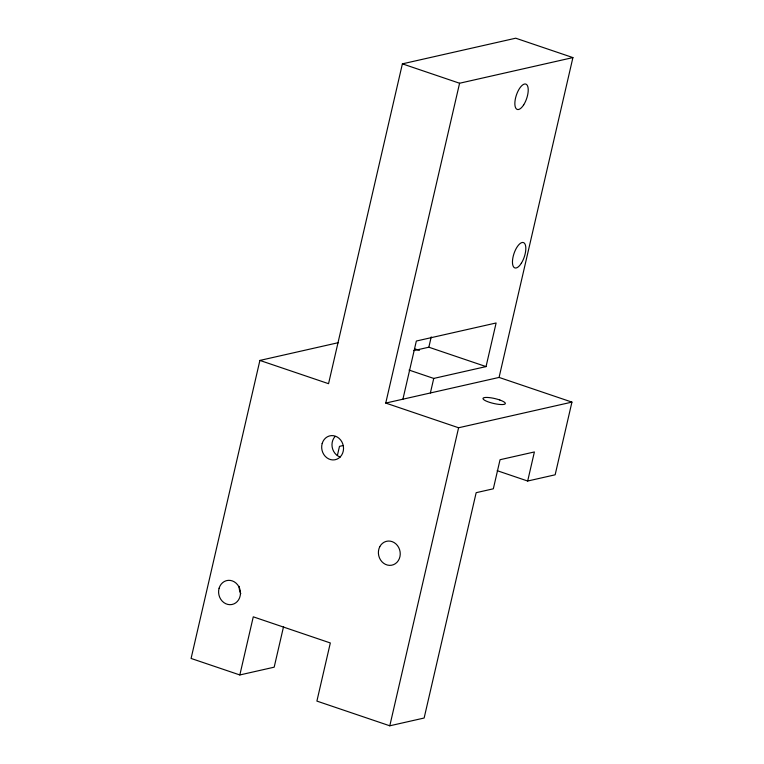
<?xml version="1.0" encoding="UTF-8"?>
<svg xmlns="http://www.w3.org/2000/svg" width="764" height="764" viewBox="0 0 764 764"><rect width="100%" height="100%" fill="white"/><g stroke="black" fill="none" stroke-linecap="round" stroke-linejoin="round"><path stroke-width="1.15" d="M338.528 342.625L259.894 360.427L191.086 658.453L239.839 674.956L274.18 667.182L283.568 626.566M239.839 674.956L253.276 616.825L330.325 642.963L316.898 701.094L389.793 725.8L424.135 718.026L476.163 492.684L493.334 488.798L500.048 459.718L534.389 451.954L527.676 481.024L497.192 470.691M572.914 57.586L459.584 83.238L385.744 403.077L499.073 377.426L572.914 57.586L515.719 38.2L402.389 63.851L328.549 383.69L259.894 360.427M337.363 455.545L339.483 446.367L342.921 445.584M402.914 399.19L416.342 341.031L496.113 322.981L486.047 366.596L433.742 378.428L409.065 370.072M413.735 350.628L428.843 347.209L431.23 336.886M430.38 392.973L433.742 378.428M389.793 725.8L458.601 427.764L571.93 402.112L555.151 474.807L527.676 481.024M402.389 63.851L459.584 83.238M428.843 347.209L486.047 366.596M414.862 348.89L419.369 350.409M499.073 377.426L571.93 402.112M385.744 403.077L458.601 427.764M240.794 593.638A12.234 10.858 77.2 0 1 239.227 586.332M340.219 457.063A12.234 10.858 77.2 0 1 335.071 436.511M499.818 400.002L497.756 399.333A11.47 2.521 13 0 0 484.233 397.633A11.47 2.521 13 0 0 487.575 401.644L489.523 402.332A11.47 2.521 13 0 0 504.106 404.366A11.47 2.521 13 0 0 499.818 400.002M379.756 546.766A12.234 10.858 77.2 0 0 389.506 565.37A12.234 10.858 77.2 0 0 398.684 547.482A12.234 10.858 77.2 0 0 379.756 546.766M219.096 588.251A12.234 10.858 77.2 0 0 231.884 604.515A12.234 10.858 77.2 0 0 237.594 584.766A12.234 10.858 77.2 0 0 219.096 588.251M322.179 443.502A12.234 10.858 77.2 0 0 334.957 459.775A12.234 10.858 77.2 0 0 340.668 440.026A12.234 10.858 77.2 0 0 322.179 443.502M523.712 104.802A13.38 5.415 -71.3 0 0 525.938 84.126A13.38 5.415 -71.3 0 0 514.974 101.373A13.38 5.415 -71.3 0 0 523.712 104.802M521.315 263.274A13.38 5.415 -71.3 0 0 523.531 242.599A13.38 5.415 -71.3 0 0 512.577 259.846A13.38 5.415 -71.3 0 0 521.315 263.274"/></g></svg>
